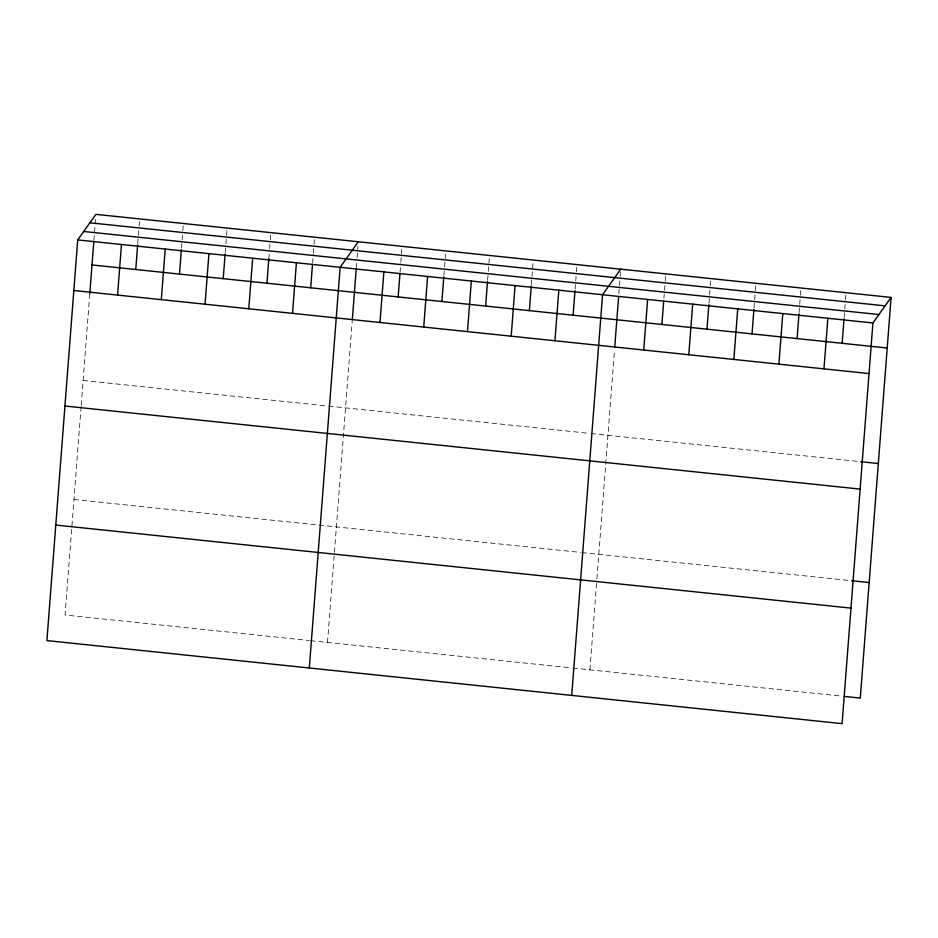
<?xml version="1.0" encoding="UTF-8"?>
<svg xmlns="http://www.w3.org/2000/svg" width="938" height="938" viewBox="0 0 938 938"><rect width="100%" height="100%" fill="white"/><g stroke="black" fill="none" stroke-linecap="round" stroke-linejoin="round"><path stroke-width="0.7" stroke-dasharray="4.69 3.52" d="M81.114 406.6L65.074 615.023L309.153 640.513M81.231 405.146L89.79 293.829M93.906 240.374L95.57 218.695M137.757 243.505L138.976 227.606M139.082 226.152L139.528 220.371M181.491 248.066L182.711 232.167M182.816 230.725L183.262 224.944M225.226 252.639L225.777 245.404M225.894 243.962L226.445 236.739M226.562 235.297L227.008 229.505M268.843 258.654L269.511 249.977M269.628 248.535L270.179 241.301M270.296 239.858L270.742 234.078M312.589 263.215L313.245 254.55M313.362 253.096L313.913 245.873M314.031 244.431L314.476 238.651M327.491 642.424L352.207 321.242M356.323 267.787L356.991 259.111M357.097 257.669L357.988 246.108M400.057 272.36L400.725 263.684M400.831 262.241L401.839 249.227M443.897 275.479L444.46 268.256M444.565 266.802L445.573 253.799M487.631 280.052L488.194 272.817M488.299 271.375L489.413 256.918M531.377 284.613L533.147 261.491M575.111 289.185L576.331 273.286M576.448 271.844L576.882 266.064M589.908 669.838L596.791 580.305M596.908 578.863L614.507 350.097M618.846 293.746L620.065 277.847M620.182 276.405L620.51 272.067M663.905 298.46L665.124 282.561M665.241 281.119L665.687 275.338M708.964 303.162L710.183 287.263M710.301 285.82L710.746 280.04M754.023 307.875L755.254 291.976M755.36 290.534L755.805 284.742M799.082 312.577L800.313 296.678M800.419 295.236L800.864 289.455M844.153 317.29L845.373 301.391M845.478 299.937L845.924 294.157M83.13 380.476L327.198 405.966M328.605 406.107L589.615 433.379M591.022 433.52L859.419 461.555M73.961 499.497L580.458 552.4M581.865 552.552L851.716 580.739M310.56 640.666L571.57 667.926M572.977 668.067L841.374 696.102"/><path stroke-width="1.41" d="M77.725 239.917L46.9 640.584L842.09 723.644L872.926 322.977L891.1 297.416L95.91 214.356L77.725 239.917L872.926 322.977M89.79 293.829L93.788 241.816M117.567 295.071L121.459 244.49M135.752 269.511L137.64 244.947M161.313 299.644L165.205 249.051M179.486 274.084L181.374 249.508M205.047 304.217L208.94 253.623M223.221 278.656L225.108 254.081M248.781 308.778L252.674 258.196M266.955 283.217L268.843 258.654M292.515 313.351L296.408 262.757M310.689 287.79L312.471 264.668M309.317 667.985L340.142 267.33L358.316 241.769M352.313 319.799L356.206 269.229M379.984 322.484L383.877 271.903M398.169 296.924L399.94 273.802M423.718 327.057L427.611 276.464M441.904 301.497L443.791 276.921M467.452 331.618L471.345 281.037M485.638 306.058L487.526 281.494M511.198 336.191L515.091 285.609M529.372 310.63L531.26 286.055M554.933 340.764L558.825 290.17M573.106 315.203L574.994 290.628M571.723 695.398L602.559 294.743L620.733 269.183M614.73 347.201L618.623 296.643M643.726 350.038L647.619 299.445M661.9 324.478L663.682 301.344M688.785 354.74L692.678 304.158M706.959 329.179L708.858 304.616M733.844 359.453L737.737 308.86M752.03 333.893L753.918 309.317M778.903 364.155L782.796 313.573M797.089 338.595L798.977 314.019M823.974 368.857L827.867 318.275M842.148 343.308L844.036 318.732M891.1 297.416L860.275 698.083L844.282 696.406M89.907 222.798L885.097 305.858M83.728 231.487L878.918 314.547M92.018 264.95L887.207 348.01M73.832 290.51L869.034 373.57M860.873 461.707L878.32 463.536M64.945 406.025L860.146 489.097M851.716 580.739L869.163 582.557M55.788 525.057L850.977 608.117"/></g></svg>
